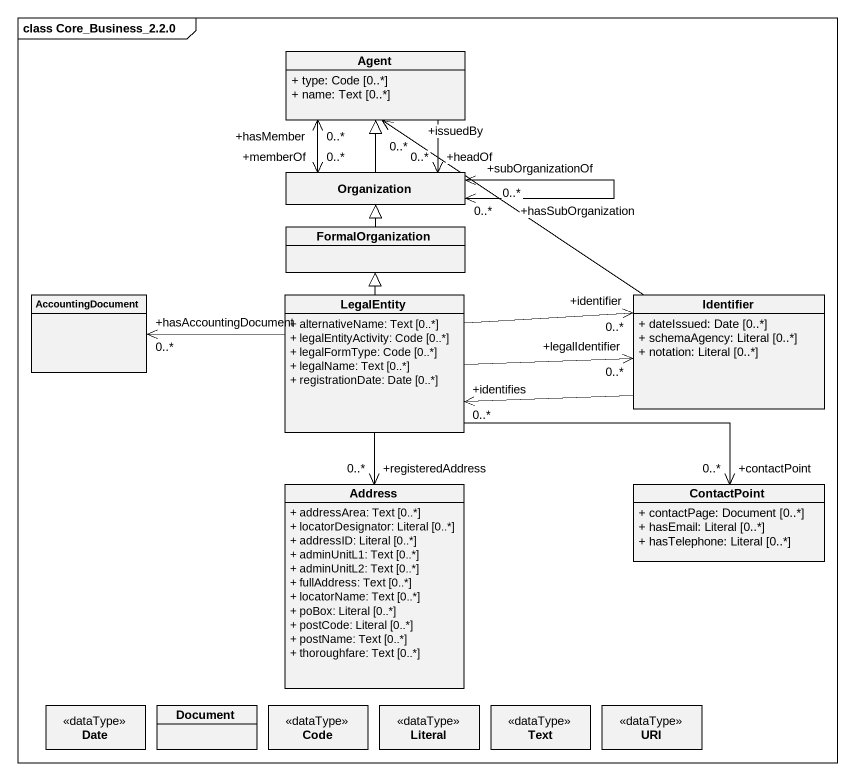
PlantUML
@startuml
mainframe class Core_Business_2.2.0
hide circle
hide empty members
skinparam classAttributeIconSize 0
class "Agent" as Agent_ {
  + type: Code [0..*]
  + name: Text [0..*]
}
class Organization
class FormalOrganization
class AccountingDocument
class LegalEntity {
  + alternativeName: Text [0..*]
  + legalEntityActivity: Code [0..*]
  + legalFormType: Code [0..*]
  + legalName: Text [0..*]
  + registrationDate: Date [0..*]
}
class Identifier {
  + dateIssued: Date [0..*]
  + schemaAgency: Literal [0..*]
  + notation: Literal [0..*]
}
class Address {
  + addressArea: Text [0..*]
  + locatorDesignator: Literal [0..*]
  + addressID: Literal [0..*]
  + adminUnitL1: Text [0..*]
  + adminUnitL2: Text [0..*]
  + fullAddress: Text [0..*]
  + locatorName: Text [0..*]
  + poBox: Literal [0..*]
  + postCode: Literal [0..*]
  + postName: Text [0..*]
  + thoroughfare: Text [0..*]
}
class ContactPoint {
  + contactPage: Document [0..*]
  + hasEmail: Literal [0..*]
  + hasTelephone: Literal [0..*]
}
class Date <<dataType>>
class Document
class Code <<dataType>>
class Literal <<dataType>>
class Text <<dataType>>
class URI <<dataType>>
Agent_ --> "+headOf\n0..*" Organization
Organization -up-|> Agent_
Organization "+memberOf\n0..*" <-up-> "+hasMember\n0..*" Agent_
Organization "+hasSubOrganization\n0..*" <--> "+subOrganizationOf\n0..*" Organization
FormalOrganization -up-|> Organization
LegalEntity -up-|> FormalOrganization
LegalEntity -left-> "+hasAccountingDocument\n0..*" AccountingDocument
LegalEntity -right-> "+legalIdentifier\n0..*" Identifier
LegalEntity -right-> "+identifier\n0..*" Identifier
LegalEntity --> "+registeredAddress\n0..*" Address
LegalEntity -right-> "+contactPoint\n0..*" ContactPoint
Identifier -up-> "+issuedBy\n0..*" Agent_
Identifier -left-> "+identifies\n0..*" LegalEntity
@enduml
